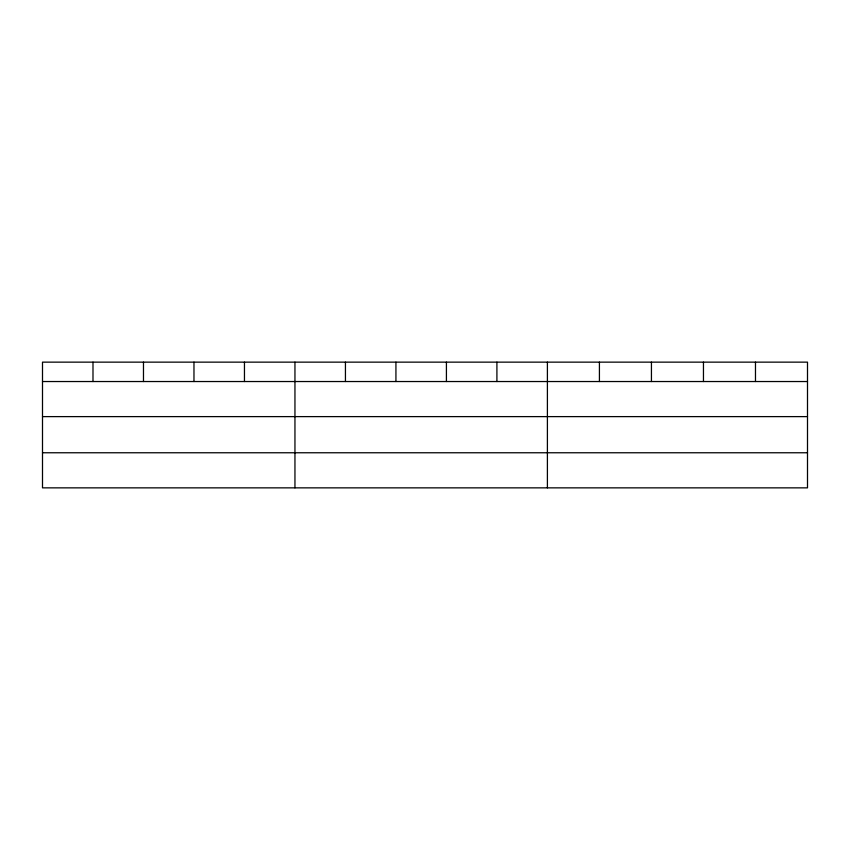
<?xml version="1.0" encoding="UTF-8"?>
<svg xmlns="http://www.w3.org/2000/svg" width="850" height="850" viewBox="0 0 850 850"><rect width="100%" height="100%" fill="white"/><g stroke="black" fill="none" stroke-linecap="round" stroke-linejoin="round"><path stroke-width="1.27" d="M807.5 416.617L807.5 362.142L42.5 362.142L42.5 487.858L807.5 487.858L807.5 416.617L42.5 416.617M42.5 381.533L807.5 381.533M42.5 452.763L807.5 452.763M755.48 362.142L755.48 381.533M703.46 362.142L703.46 381.533M651.44 362.142L651.44 381.533M599.42 362.142L599.42 381.533M547.4 362.142L547.4 487.858M496.91 362.142L496.91 381.533M446.42 362.142L446.42 381.533M395.93 362.142L395.93 381.533M345.44 362.142L345.44 381.533M294.95 362.142L294.95 487.858M244.46 362.142L244.46 381.533M193.97 362.142L193.97 381.533M143.48 362.142L143.48 381.533M92.99 362.142L92.99 381.533"/></g></svg>
